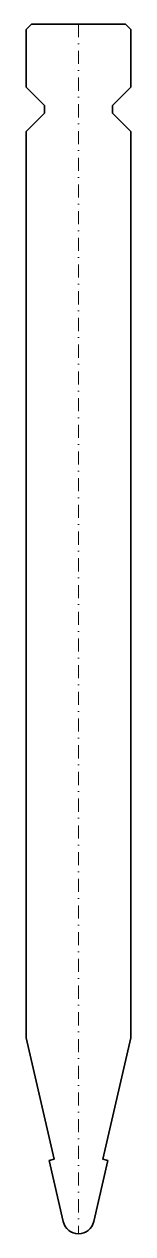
# Model space of a CAD drawing. Header units: millimetres. Extents: x -10 to 10, y 0 to 231.
import ezdxf

# ---------------------------------------------------------------- set-up
doc = ezdxf.new("R2010")
doc.units = ezdxf.units.MM
doc.header["$LTSCALE"] = 5
doc.linetypes.add('AUSGEZOGEN', pattern=[0])
doc.linetypes.add('DASHDOT', pattern=[1, 0.5, -0.25, 0, -0.25])
doc.layers.add('2', color=7, linetype='Continuous')

msp = doc.modelspace()

# ---------------------------------------------------------------- linework, layer by layer
at = {"layer": '2', "color": 7, "linetype": 'AUSGEZOGEN', "lineweight": 35}
for p, q in [((-9, 231), (-10, 230)), ((-10, 230), (-10, 219)), ((9, 231), (-9, 231)), ((10, 230), (9, 231)), ((10, 219), (10, 230)), ((-10, 219), (-6.5, 215.5)), ((6.5, 215.5), (10, 219)), ((-6.5, 215.5), (-6.5, 214)), ((6.5, 214), (6.5, 215.5)), ((-6.5, 214), (-10, 210.5)), ((10, 210.5), (6.5, 214)), ((-10, 210.5), (-10, 37.42)), ((10, 37.42), (10, 210.5)), ((-10, 37.42), (-4.65, 14.24)), ((4.65, 14.24), (10, 37.42)), ((-4.65, 14.24), (-5.62, 14.02)), ((-5.62, 14.02), (-2.92, 2.33)), ((2.92, 2.33), (5.62, 14.02)), ((5.62, 14.02), (4.65, 14.24))]:
    msp.add_line(p, q, dxfattribs=at)
at = {"layer": '2', "color": 7, "linetype": 'DASHDOT', "lineweight": 18}
msp.add_line((0, 231), (0, 0), dxfattribs=at)
at = {"layer": '2', "color": 7, "linetype": 'AUSGEZOGEN', "lineweight": 35}
msp.add_arc((0, 3), 3, 193, 347, dxfattribs=at)

doc.saveas('drawing.dxf')
